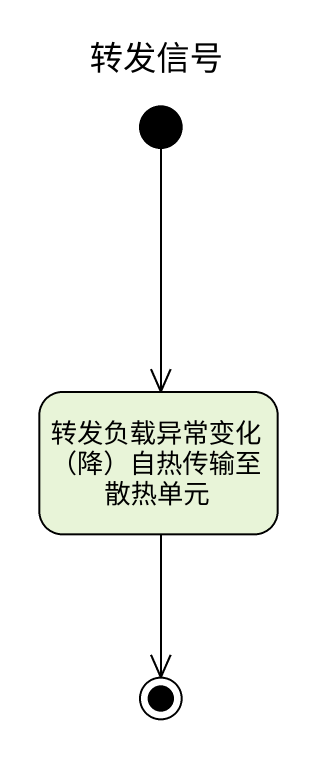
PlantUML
@startuml
title 转发信号
hide empty description
state "转发负载异常变化（降）自热传输至散热单元" as 转发负载异常变化_降_自热传输至散热单元
[*] --> 转发负载异常变化_降_自热传输至散热单元
转发负载异常变化_降_自热传输至散热单元 --> [*]
@enduml
